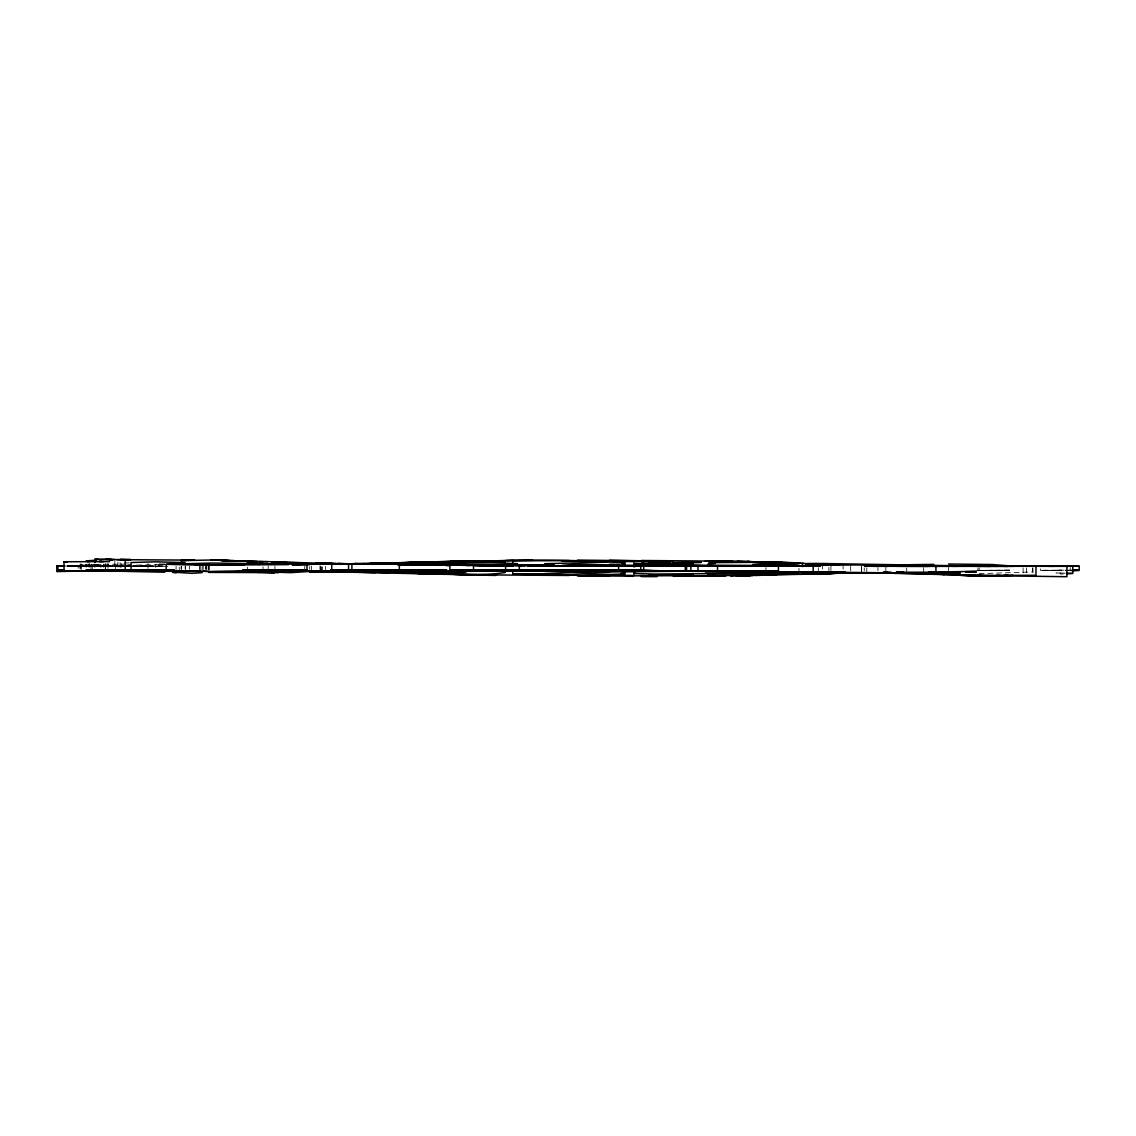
<?xml version="1.0" encoding="UTF-8"?>
<svg xmlns="http://www.w3.org/2000/svg" width="1136" height="1136" viewBox="0 0 1136 1136"><rect width="100%" height="100%" fill="white"/><g stroke="black" fill="none" stroke-linecap="round" stroke-linejoin="round"><path stroke-width="0.75" stroke-dasharray="5 3.75" d="M1060.683 574.205L1063.239 573.992M164.99 564.194L155.746 564.706L155.746 567.432M65.206 566.012L86.535 566.097L66.953 566.126M163.229 564.322L164.464 563.953M129.348 562.76L121.012 563.058L121.012 567.375M91.008 564.677L99.201 564.407L79.932 564.649L79.932 570.272M168.014 564.663L136.107 565.075M977.954 567.943L977.954 570.684L1009.563 570.187L976.25 570.4L979.204 570.428L979.204 567.645M978.479 570.641L1009.563 570.229L1009.563 567.333M980.709 570.613L987.766 570.414M162.988 565.231L133.608 565.927M132.869 566.211L147.041 565.927L127.559 566.282M92.257 570.783L92.257 566.225L88.693 566.282M105.279 570.187L105.279 566.097L95.509 565.984L129.319 565.6M117.377 565.813L131.094 565.558M1070.211 570.655L1040.519 570.428L1040.519 567.702M162.32 566.395L132.699 566.282L139.117 566.268M132.742 566.253L136.036 566.211M976.25 570.457L997.479 570.3M126.295 564.109L91.008 564.45L91.008 570.315M96.631 566.111L115.148 565.856M992.197 570.286L990.478 570.3L1009.563 570.229M67.493 566.012L81.721 566.154M162.604 566.395L67.308 566.197L123.668 566.296L112.776 566.168M125.145 565.969L115.602 566.055L115.602 570.215M115.148 566.324L129.319 566.367L67.308 566.012L129.149 566.282M110.788 566.296L167.887 566.324M83.255 566.324L99.201 566.31L82.232 566.296L109.525 566.296M152.551 566.367L132.869 566.381L164.024 566.339L155.291 566.296M126.621 566.282L99.201 566.324L150.108 566.381M115.148 566.31L118.201 566.296L101.999 566.31M79.35 566.168L67.308 566.012L99.201 566.083M979.076 573.652L1032.567 571.948L1032.567 567.773M81.153 566.154L78.242 566.154L78.242 570.457M118.783 566.296L124.009 566.282M1070.439 570.144L1055.983 570.144L1064.446 570.144M147.041 566.367L148.134 566.367L131.094 566.324L162.988 566.339M82.275 566.268L80.968 566.268L99.201 566.253L95.907 566.253M132.912 566.324L141.56 566.353M67.308 566.069L99.201 566.253L71.17 566.111L83.255 566.225M102.368 566.083L105.279 566.097M162.988 564.038L159.168 563.981L159.168 568.667M83.255 566.14L85.896 566.168M91.093 566.211L92.257 566.225M80.571 564.649L83.255 564.691M1064.815 573.155L1055.983 572.956L1064.56 573.155M127.559 564.18L131.094 564.564M1070.197 567.702L1070.197 570.57M1032.936 567.844L1032.936 574.12M1026.603 567.801L1026.603 573.992M1023.096 567.83L1023.096 573.95M948.546 567.446L948.546 570.854M923.667 567.531L923.667 572.004M906.713 567.986L906.713 573.041M885.839 567.219L885.839 572.175M877.943 567.418L877.943 570.613M866.796 567.688L866.796 572.274M864.24 567.815L864.24 570.854M861.684 566.111L861.684 572.331M861.415 566.963L861.415 572.217M850.665 565.913L850.665 572.161M843.082 566.126L843.082 569.164M830.956 565.969L830.956 570.528M828.925 567.404L828.925 570.868M822.393 566.268L822.393 569.051M818.303 567.773L818.303 572.26M798.949 568.284L798.949 573.155M765.92 567.546L765.92 571.848M325.563 566.466L325.563 569.732M322.624 566.694L322.624 570.201M321.147 566.779L321.147 570.286M320.906 567.063L320.906 570.528M320.792 566.935L320.792 570.187M320.366 566.466L320.366 569.761M319.997 565.898L319.997 570.229M311.562 565.87L311.562 570.215M309.716 566.495L309.716 569.377M304.775 565.827L304.775 570.584M274.926 565.955L274.926 571.209M268.181 565.913L268.181 570.698M263.041 566.736L263.041 570.173M247.421 567.105L247.421 570.371M209.166 566.268L209.166 569.818M208.868 566.282L208.868 569.349M208.172 565.884L208.172 570.13M206.582 566.296L206.582 568.923M206.056 566.779L206.241 570.173M205.545 566.296L205.545 569.292M203.202 566.324L203.202 569.519M202.18 566.282L202.052 570.315M200.035 565.898L200.035 570.13M199.851 566.239L199.851 569.647M189.471 566.324L189.471 569.434M185.395 566.211L185.395 569.548M185.168 565.785L185.168 568.98M181.362 566.253L181.362 569.676M181.107 566.253L181.107 568.923M179.261 567.233L179.261 570.13M176.066 566.339L176.066 569.605M148.035 563.527L148.035 568.511M120.047 562.618L120.047 567.375M117.888 562.135L117.888 568.639M114.835 560.999L114.835 567.333M107.977 563.47L107.977 568.71M105.662 563.655L105.662 568.71M103.546 564.152L103.546 567.262M100.877 564.251L100.877 567.446M94.87 564.109L94.87 567.333M89.133 563.044L89.133 567.503M86.151 564.067L86.151 567.233M81.125 566.14L81.125 571.28M80.954 563.626L80.912 570.513M147.041 566.012L143.25 566.083L147.041 566.012M1055.983 570.286L1041.158 570.286L1055.983 570.286"/><path stroke-width="1.5" d="M479.051 561.638C521.14 559.097 563.712 560.076 605.971 561.638M247.506 561.212L246.54 561.61M623.877 572.927L621.236 573.51M979.175 564.876L977.954 565.188M202.18 572.629L192.012 573.311L172.416 572.132M730.533 561.667L750.669 561.553M287.28 570.613L315.112 571.081L290.56 572.672L237.609 570.883M290.56 570.741L325.563 571.351M247.421 562.235L265.994 561.582L346.537 564.024M777.89 571.124L721.119 570.897L778.444 571.124L778.444 565.629L717.512 565.984L717.512 571.01L758.01 571.11M349.718 564.166L350.754 564.024M86.151 560.886L96.461 560.147M87.429 561.752L89.133 561.553M459.626 574.22L445.781 574.248M715.311 563.47L707.941 564.038M1012.971 575.313L992.197 576.25L960.303 575.214L1066.917 576.719L1066.917 566.197L1040.903 566.282L1048.656 566.253M164.805 572.217L88.693 570.584L103.66 570.684M798.949 573.155L789.378 574.262L760.098 574.589M998.572 575.441L992.197 576.009L1000.177 575.356M430.927 563.172L491.661 562.746L517.519 563.655M554.254 571.28L532.244 570.755M513.202 571.124L426.54 571.422L465.973 572.075L430.927 571.479M750.669 575.455L577.471 576.051M436.167 570.797L403.933 570.741M255.444 571.962L229.344 572.004M385.615 563.896L399.929 563.257M234.002 560.502L221.69 560.559L257.205 561.454M356.022 563.428L351.904 563.768L351.904 570.343L446.476 570.272L403.039 570.315M997.507 575.952L1008.143 575.356L992.197 576.236L952.309 574.532M314.345 564.052L331.755 563.499L331.755 571.323L310.739 571.053M544.698 563.683L610.643 562.079L625.041 562.632L625.041 565.898M791.054 573.155L737.065 573.495L795.484 573.112L784.905 573.197M1066.718 573.808L1072.796 573.495L1072.796 566.239L1060.683 566.225M357.343 563.967L434.08 561.752L386.24 563.172M109.695 559.906L112.535 559.764M887.727 566.296L866.796 566.154L875.799 566.296M751.876 571.365L734.779 571.138M923.667 566.04L990.436 566.296L957.407 565.87M1072.853 570.485L1071.93 570.513L1077.837 570.272L1076.019 570.272M329.539 570.897L323.845 571.096M307.402 564.166L320.792 564.28M402.187 563.2L488.437 560.999L505.364 561.993M394.107 563.641L383.372 564.024M272.583 572.019L242.721 571.763L249.806 571.877M880.57 565.132L933.707 564.379M309.617 564.265L292.307 564.933L309.759 564.649M597.422 575.171L633.902 575.597L633.902 570.201M816.784 573.992L845.141 572.998L814.256 571.962M93.947 570.442L112.279 570.286M375.093 563.896L354.347 564.024L393.326 563.03M867.521 566.168L870.659 566.083M802.328 574.262L832.731 573.353M817.409 573.822L845.141 572.998L804.416 574.191M437.616 561.738L470.02 561.056L398.637 562.916M408.69 563.626L439.391 563.129L402.187 563.811M446.476 562.86L465.973 562.845M762.483 575.086L768.958 574.844L743.455 575.384M443.75 562.902L450.026 562.689L444.716 562.902M116.781 559.65L194.881 560.133L180.709 560.63L210.827 560.02L244.439 561.184L210.827 560.02L226.774 560.261M435.855 561.78L480.571 560.928M335.29 570.826L324.726 571.138L327.537 571.081M1032.936 566.268L1065.667 566.197M414.626 562.874L419.141 562.76M396.876 564.024L434.08 563.314M398.211 564.691L513.813 565.714L475.288 565.501M569.25 575.469L478.611 574.844M816.784 573.723L845.141 573.041M245.887 570.726L210.827 571.436L166.183 570.726L166.183 564.308L244.041 564.961L233.86 565.16M418.133 562.221L430.53 561.922L357.897 564.024M402.187 563.939L437.758 563.797M439.391 563.073L434.08 563.229L438.979 563.058M776.499 574.972L708.907 575.256M194.881 564.535L234.769 565.046M312.414 564.024L327.537 563.598L307.004 564.18L307.004 570.84L308.878 571.01M465.973 561.099L450.026 561.539L478.27 560.886M597.422 561.07L633.902 561.596L633.902 566.907M673.279 576.307L726.018 575.696L705.172 575.853L718.946 575.753M259.249 561.539L267.656 561.709M965.415 571.678L975.639 571.394L932.315 572.019M393.368 564.01L399.971 563.839M189.471 570.982L108.019 570.457M595.193 572.104L673.279 571.309M802.328 566.608L802.328 563.555L817.196 563.413L958.046 565.785M594.114 575.057L605.971 574.759M883.751 572.047L886.918 571.976M1071.93 570.599L1079.2 570.457L1079.2 566.253L1048.23 566.296M103.546 570.371L105.407 570.386M753.509 566.012L759.146 566.026L717.512 565.998L722.652 565.884M455.848 570.528L450.026 570.485L524.946 570.258L514.58 570.286M975.838 565.998L932.315 566.211M737.619 575.668L730.533 575.711L732.862 575.711M800.582 574.319L803.422 574.234L763.491 575.128M882.118 572.658L891.334 572.459L886.577 572.544M747.602 575.526L771.174 575.086L754.773 575.37M883.709 572.927L886.847 572.856M930.668 573.879L889.431 573.112M450.026 570.67L458.021 570.499M948.546 564.024L992.197 564.521L1009.563 565.884M902.609 566.197L857.708 564.947L813.191 565.416L813.191 571.99L867.947 573.254L935.922 572.331L935.922 565.884L880.57 565.941M375.604 564.01L402.187 563.612M278.632 569.789L278.632 572.672L226.774 571.806L232.085 571.877M520.217 574.12L512.776 574.205L512.776 570.868M926.862 566.268L1026.603 566.253M739.664 575.625L753.012 575.384L737.065 575.696L749.831 575.469M226.774 565.274L230.324 565.217M322.454 563.584L341.95 564.01M373.843 564.024L386.24 563.811L366.743 564.024L370.293 563.981M105.818 570.712L65.803 570.925L115.148 570.954L93.876 570.613M733.529 561.425L753.012 561.851L731.825 561.468M381.327 570.329L348.567 570.215L348.567 564.123L355.227 563.811M283.531 572.004L265.455 572.033M722.439 565.884L755.937 565.714M759.757 565.657L737.065 565.941M524.392 570.272L450.026 570.329L549.37 570.329L546.473 570.315M844.176 572.516L823.458 572.53M903.617 571.962L896.332 572.09L960.303 573.027L939.046 571.99M170.414 564.336L224.587 565.245M504.952 560.63L532.67 560.289M529.759 565.813L602.009 566.182L527.587 565.799L657.332 566.14L577.301 565.998M267.642 570.599L288.842 570.315M343.711 571.309L309.716 572.274M717.512 566.168L707.529 566.239L760.169 566.253L752.103 566.154L754.474 566.182M770.251 566.182L820.334 566.268L816.557 566.211M935.453 565.884L864.624 565.927L869.367 565.955M705.172 576.037L724.626 575.739M100.877 559.452L125.23 559.707L125.23 570.556L91.008 570.329L173.623 570.244L160.375 570.457M506.727 560.616L513.813 560.502M355.611 563.442L386.24 563.314M66.513 570.925L67.308 570.911M471.284 565.16L426.241 564.351L513.813 564.762M544.201 565.799L614.789 566.111L609.805 566.126M434.08 570.797L428.627 570.783L449.927 570.84L449.927 565.117L410.508 564.493L465.973 565.103L399.361 564.265L434.08 564.336M577.471 560.076L673.279 561.269L609.492 560.261M103.475 570.201L105.279 570.187M92.257 570.783L56.8 571.593L56.8 565.927L64.212 565.984M408.662 570.755L413.788 570.67M434.08 570.542L446.476 570.386L330.477 570.244M497.866 565.586L473.513 565.472L473.513 570.528L505.605 570.513L505.605 565.543L462.409 565.345M938.492 566.097L986.886 566.296M894.259 566.296L1013.468 566.296L948.106 565.984M976.25 565.884L943.306 565.941M844.02 572.175L789.662 571.976M630.608 575.64L625.439 575.696L632.695 575.64M912.464 572.856L848.677 573.197M121.012 570.258L124.775 570.244M90.681 570.812L64.014 570.968L64.014 561.752L109.525 561.624M117.888 570.599L121.566 570.556L102.396 570.542M631.602 566.225L634.442 566.197M247.506 570.158L245.49 570.144L306.507 570.386L282.168 570.215L306.507 570.229L291.185 570.3M765.92 571.664L697.973 570.854L697.973 566.253L701.508 566.211M306.507 570.4L242.721 570.641L260.144 570.627M763.591 566.239L820.334 566.253L721.119 566.268L769.924 565.799M479.719 570.599L481.92 570.584L480.627 570.599M899.755 566.296L939.046 566.296M533.267 565.7L561.653 565.884L519.351 565.629L519.351 570.386L625.439 570.4M956.895 566.296L952.309 566.282L992.197 565.927M64.44 566.055L57.908 566.126L57.908 570.371L64.44 570.428M385.885 563.953L377.223 564.024L390.06 564.152M83.255 570.741L129.149 570.158L125.897 570.173M148.035 570.173L133.608 570.272M87.429 570.513L114.835 570.499M122.333 570.272L173.623 570.357M157.279 570.471L162.988 570.428L117.377 570.258M149.909 570.542L151.315 570.528M249.338 570.229L242.721 570.229L273.634 570.513M300.529 570.173L250.942 570.698M717.043 566.239L765.92 566.126L698.143 566.239M338.826 570.513L346.054 570.542L331.314 570.244L368.007 570.315M370.293 563.584L410.636 564.251L399.361 564.138L399.361 570.286L446.562 570.655M933.934 566.296L989.655 566.268M481.92 570.414L545.706 570.883L467.024 570.513M524.136 570.371L566.722 570.343M1048.145 566.296L1054.634 566.239M1025.68 566.296L1071.418 566.253L1040.036 566.211M845.141 572.473L769.257 571.877M628.464 566.239L640.69 566.168L640.69 570.513M119.919 570.215L86.805 570.428L173.041 570.258M640.69 566.168L631.687 566.182M106.784 570.457L173.623 570.215L118.882 570.386M753.012 565.898L768.958 565.799M863.701 565.089L879.463 565.146M124.747 570.542L173.623 570.215L94.87 570.556M109.525 570.684L95.694 570.542M242.721 570.386L274.614 570.797L242.721 570.244L263.382 570.627L242.721 570.442L258.667 570.584M280.521 570.3L306.507 570.173L247.421 570.371M816.784 566.253L820.334 566.253L766.047 566.168M990.209 565.856L921.324 566.296M398.424 570.244L366.971 570.173M986.204 566.296L989.357 566.268M399.361 570.258L402.187 570.244L386.24 570.187L390.244 570.201M955.532 566.296L975.441 566.168M1049.849 566.296L1079.2 566.253M513.813 570.4L493.762 570.371M577.599 570.613L593.546 570.712L560.928 570.343L614.789 570.4M683.645 566.239L685.264 566.225L685.264 570.996L577.599 570.357M717.512 565.969L721.119 565.955M777.521 566.14L774.283 566.154L814.64 566.282M86.137 570.258L124.321 570.173M99.684 570.343L109.17 570.286M127.559 570.173L147.041 570.329L105.605 570.613M894.756 566.296L864.624 566.253L866.03 566.31M133.821 570.272L173.694 570.173L86.549 570.485M170.783 570.258L174.049 570.244M103.93 570.371L86.805 570.229L147.495 570.158L86.208 570.13M979.672 566.296L1008.143 566.268L960.303 566.154L999.282 566.296M112.535 570.4L113.43 570.386M132.017 570.343L130.938 570.258M258.014 570.329L260.925 570.13M268.522 570.371L274.614 570.343L259.249 570.116L306.507 570.215L292.307 570.244M117.888 570.258L86.407 570.414L173.226 570.67M242.962 570.258L274.614 570.244L264.29 570.187M286.13 570.286L291.512 570.244M370.293 570.613L331.314 570.187L345.955 570.187L340.289 570.201M985.508 566.282L998.274 566.296M375.931 570.272L368.646 570.315M438.084 570.528L447.399 570.471M462.409 570.513L450.026 570.513L500.365 570.343M465.973 570.499L473.414 570.471M507.096 570.329L521.736 570.329M597.962 570.428L591.97 570.4M677.141 571.181L680.507 571.167M749.774 571.408L764.343 571.522L593.546 570.329L600.291 570.329M562.263 570.698L569.335 571.933L609.492 572.274M64.553 561.766L67.308 561.752L64.014 561.752M635.081 564.393L673.279 565.543L664.418 565.274M476.509 565.217L513.728 565.373M620.327 566.197L618.609 566.197L618.609 570.371M743.966 566.111L747.502 566.111M727.764 566.225L784.905 566.239L780.304 566.154M874.464 566.296L878.213 566.296M879.179 566.282L910.092 565.955L880.57 566.111L885.597 566.012M942.852 566.253L949.682 566.296L944.357 566.253M909.78 566.296L928.41 566.268L918.499 566.197M1056.508 566.253L1067.812 566.296M135.681 570.201L173.623 570.201L144.016 570.3M141.688 570.485L162.988 570.428M152.707 570.726L173.425 570.67M252.945 570.158L257.673 570.144M200.674 570.897L194.881 570.854M173.78 570.698L166.424 570.726M350.612 570.215L338.4 570.258L401.576 570.769M352.643 570.343L355.227 570.329L353.637 570.272M364.5 570.187L331.783 570.187M395.939 570.783L331.272 570.144M561.653 570.442L450.026 570.315L548.773 570.613M465.973 570.357L497.866 570.3M499.939 570.3L506.329 570.286M578.068 570.357L593.319 570.315M320.366 571.422L325.038 571.451M609.805 570.4L592.282 570.4M638.304 570.513L636.401 570.513M705.016 570.925L738.769 571.195M702.488 571.01L752.174 571.536L690.887 571.067L768.958 571.096M1071.93 570.286L1077.766 570.272M577.599 572.146L583.876 572.132M764.301 571.777L818.303 572.26M480.244 575.185L496.091 575.341M450.026 564.663L414.257 564.265L524.946 565.671M488.494 564.961L513.813 564.961L501.558 564.933M481.92 565.458L497.866 565.685L465.973 564.99L513.813 565.345L479.719 565.529M478.37 565.231L543.164 565.345M545.706 565.728L546.473 565.742L533.253 565.529L548.773 565.345L465.973 564.791M768.958 565.742L776.925 565.728L774.596 565.742M621.179 566.239L638.304 566.168M683.176 566.211L657.332 566.168M715.027 566.197L697.973 566.253M766.757 566.197L764.982 566.197M871.71 566.296L888.267 566.282M888.295 566.111L896.517 566.083M963.356 565.856L965.373 565.842M898.292 566.296L930.668 566.296M1001.057 566.296L1024.09 566.268L994.341 566.268M1004.721 566.296L1008.143 566.296L997.01 566.268M1049.352 566.296L1066.931 566.211M135.454 570.286L131.094 570.3L173.623 570.201L155.746 570.173M117.533 570.3L173.978 570.13M258.667 570.201L290.56 570.187L258.667 570.201L274.614 570.272L266.69 570.343M245.163 570.286L306.507 570.173L304.547 570.201M330.406 570.499L402.187 570.3L393.226 570.215M445.113 570.315L418.133 570.3L446.476 570.371M527.587 570.258L547.623 570.315M606.368 570.386L609.492 570.386M437.758 570.797L404.771 570.741M448.72 570.783L450.026 570.769M597.877 570.442L625.439 570.57L614.278 570.371M513.813 571.096L517.519 571.096M684.937 571.152L593.546 570.329M712.158 571.195L721.119 571.181M698.668 571.266L625.652 570.414L685.264 570.996M884.305 572.189L885.611 572.26M577.599 560.843L561.653 560.829L587.241 560.886M705.172 561.184L732.834 561.269L641.386 560.488M537.371 565.401L529.759 565.345L542.426 565.345L529.759 565.33L547.978 565.33M684.355 565.799L673.279 565.643L700.301 565.87M621.42 566.197L625.439 566.197L605.786 566.111M690.887 571.181L690.887 566.154L721.459 566.239M820.107 566.211L796.421 566.14M880.13 566.197L864.624 566.197L880.57 566.268M130.399 570.201L99.201 570.329L144.57 570.158M291.64 570.187L298.101 570.215M89.162 570.13L98.747 570.13M246.54 570.158L257.205 570.244M306.507 570.215L263.41 570.13L290.56 570.244M343.015 570.187L357.641 570.215M386.978 570.315L382.718 570.3M605.786 570.442L608.456 570.442M99.201 570.712L109.681 570.386M639.199 570.542L643.672 570.513L643.672 566.197L640.051 566.168M100.877 570.641L115.148 570.613L108.942 570.613M430.686 573.879L418.133 573.581L445.369 574.319L290.56 570.897L313.28 571.053M705.016 566.211L686.57 566.055L686.57 571.167L691.824 571.181M834.023 572.629L843.494 572.615M781 572.828L654.861 574.063L634.91 573.609L634.91 570.173M641.386 575.682L640.619 575.682L657.332 575.682L650.9 575.682M657.332 576.421L641.386 576.421L657.332 576.463M708.907 562.675L753.012 562.363L798.949 565.032M315.865 562.987L345.486 564.038M308.367 564.351L210.827 563.044L166.665 564.308M514.778 564.762L554.254 564.833M901.799 565.813L928.069 566.296L915.517 566.168M908.544 566.197L895.977 566.296M960.303 566.211L974.546 566.239M698.668 566.069L625.439 565.813L695.516 566.097M971.891 566.282L985.153 566.268L950.988 565.884M690.887 566.225L752.543 566.154M787.788 566.268L814.185 566.211M450.026 570.371L481.92 570.3M710.923 570.812L707.529 570.812L717.199 570.925M778.444 571.124L762.426 571.096M299.62 570.528L256.892 570.3L258.667 570.315M137.47 570.542L131.109 570.528L147.041 570.3L123.639 570.215L130.654 570.258M131.094 570.599L131.023 562.533L155.135 561.823L185.168 562.576M1012.006 566.055L1012.716 566.055M1019.191 566.069L1035.989 566.211L1035.989 575.285L976.25 575.441L884.12 573.013M397.671 564.194L407.057 564.265M871.071 566.083L876.154 566.097M659.803 565.827L575.569 564.237L562.263 565.345M689.225 565.87L721.119 566.026L689.225 565.842L705.172 566.14M793.965 565.785L820.291 565.842M687.181 565.998L673.279 565.941L753.012 566.197M465.973 565.444L470.077 565.458M636.259 566.168L600.404 566.012M609.492 566.154L685.264 566.225M575.796 570.428L547.822 570.286M625.439 570.499L611.395 570.442M349.718 570.201L388.867 570.741M657.332 571.124L689.225 571.181L687.11 571.167M383.045 570.343L354.347 570.272L365.579 570.826M147.041 570.173L150.108 570.173L147.041 570.173L147.865 570.158M331.797 570.57L339.181 570.513M364.145 570.513L385.885 570.755L354.347 570.513M832.731 571.976L845.141 572.004M304.775 570.584L290.56 570.457L292.08 570.471M389.818 572.714L365.224 572.004M480.571 575.214L434.08 573.992M94.87 562.505L94.87 559.281L114.835 559.494M105.676 559.338L111.669 559.366M94.87 559.281L99.201 559.31M997.522 566.296L970.527 566.083M351.01 564.024L322.624 563.2M903.674 566.069L912.464 566.14M328.673 563.683L347.375 564.052M908.928 566.296L896.517 566.225L926.564 566.296M721.119 566.154L737.065 566.239M397.444 564.748L418.133 564.791L404.771 564.138M619.631 570.442L650.616 570.67L641.386 570.613M740.303 570.954L741.098 570.954L721.119 570.84L725.734 570.982M642.933 570.57L657.332 570.641M721.119 570.939L768.958 571.55L753.012 571.067M497.866 570.528L513.429 570.613M529.759 570.726L514.778 570.613L523.71 570.698M372.793 570.329L370.293 570.315L386.24 570.712M404.089 570.286L411.843 570.414M63.673 570.4L57.979 570.371L64.198 570.414M755.596 562.363L774.44 562.916M120.047 559.537L131.094 559.608L120.515 559.452M235.734 560.815L242.209 561.042M1003.159 566.268L1006.482 566.296M888.48 566.296L868.287 566.154M318.151 563.286L320.366 563.3M705.172 565.927L716.617 565.998M736.242 566.111L737.065 566.111M382.69 564.223L400.582 564.223M497.866 565.359L511.967 565.458M521.694 565.572L515.503 565.501M644.779 566.182L647.449 566.197M616.692 570.414L662.842 570.939M513.813 570.599L545.706 570.599M115.148 570.173L117.647 570.187M159.168 570.215L164.464 570.244M274.614 570.584L242.721 570.641L274.614 570.57M134.247 570.613L147.041 570.684M487.017 575.285L496.318 575.341M609.492 576.264L580.212 576.108M721.119 561.17L728.403 561.241M927.161 566.055L935.169 566.04L927.771 566.055M666.69 566.126L676.346 566.211M529.759 565.33L540.14 565.416M56.8 565.927L58.007 565.941M269.218 570.229L274.614 570.272M1070.197 566.268L1072.554 566.296M995.335 566.296L973.41 566.097L990.436 566.296L976.25 566.14M403.039 564.052L416.671 564.18M402.187 564.28L434.08 564.478M108.928 570.215L99.201 570.13L116.894 570.229L115.602 570.215M86.293 570.286L89.148 570.315M901.104 565.416L928.41 565.629L880.57 564.791M753.012 564.436L789.236 565.018L768.958 564.635M609.492 564.251L619.574 564.365M322.454 563.328L347.261 564.038M545.706 565.487L549.37 565.529M591.97 566.012L593.546 566.026M634.442 570.442L636.203 570.471M625.922 570.414L634.3 570.513M271.916 562.235L306.507 562.888M465.973 565.046L481.92 565.274M335.773 563.91L343.711 564.038M361.433 564.024L354.347 563.925L418.133 564.436M746.877 571.294L751.691 571.365M768.958 571.834L803.038 572.26L764.982 571.72L784.493 572.146M828.925 572.587L832.731 572.643L815.662 572.26L816.784 572.388M976.25 575.597L936.391 574.191M535.241 570.272L544.201 570.371M239.185 571.976L242.721 572.033M754.219 571.635L745.046 571.351M673.279 570.797L678.661 570.883M404.842 571.891C437.743 570.144 473.911 577.699 505.364 572.459M593.929 575.072L513.813 574.191L545.706 573.879L521.722 574.092M435.131 573.112L441.748 573.226M226.859 560.517L230.466 560.644M317.143 563.868L320.679 563.939M338.4 563.967L341.695 564.024M322.013 571.167L338.4 571.436L333.302 570.783M747.587 561.553L748.993 561.582L737.292 561.283M760.098 562.008L803.422 563.144M965.628 571.919L976.25 572.132L972.714 571.962M403.933 563.598L413.788 564.138M394.291 570.215L402.187 570.371M760.098 561.809L789.648 562.945L784.905 562.689M970.939 575.057L960.303 574.816L970.513 575.228M437.616 573.098L442.941 573.211M375.093 572.686L322.454 571.195M470.162 574.93L418.133 572.984L476.012 575.1L472.661 575.001M569.25 560.588L512.776 560.872L512.776 564.209M1066.278 573.183L1071.418 573.311M329.696 571.536L338.4 571.735M800.34 562.931L768.958 562.079L794.391 562.789M363.392 563.499L364.216 563.527M339.025 563.768L335.205 563.683L349.036 564.038M569.335 571.933L575.569 572.104M432.56 571.55L434.08 571.593M402.187 572.232L418.133 572.629L391.38 571.706M274.614 562.462L296.553 562.902M406.234 573.112L419.141 573.424M86.904 570.414L89.133 570.471M737.065 571.28L753.012 571.735M883.993 572.998L896.517 573.353L891.206 573.112M245.49 560.957L263.041 561.596M715.311 574.873L707.941 574.447M442.898 574.163L428.315 573.155M258.667 572.161L274.614 572.615L208.868 572.416M660.868 565.16L641.386 564.379M338.4 563.697L340.303 563.768M321.147 563.286L316.206 563.101M316.461 563.527L320.963 563.669M181.362 571.38L199.851 571.337M976.25 575.881L960.303 575.313L979.914 575.853M315.978 563.215L320.835 563.385L316.106 563.215M747.502 561.468L778.487 562.916M657.332 562.164L670.538 562.661L641.386 561.553L643.998 561.653M839.433 565.146L805.523 564.095L832.731 565.174M400.823 572.189L368.66 570.812L396.876 571.763M977.755 575.412L992.197 576.25L979.445 575.356M274.614 562.292L283.006 562.675M817.608 572.075L864.624 573.282L896.517 572.856L818.048 572.09M965.628 571.621L969.164 571.791M923.667 573.467L931.605 573.865M816.784 572.033L832.731 572.785L823.401 572.274M813.362 572.033L816.784 572.203M884.12 572.416L896.517 573.013L885.129 572.501M271.646 561.894L289.027 562.86M285.775 562.931L274.614 562.093L288.785 562.845M274.614 562.093L290.56 562.931M203.202 571.124L209.166 571.593M103.66 561.624L99.201 561.369L101.558 561.511M338.4 563.257L350.499 563.996M544.698 571.436L609.492 574.475L625.041 574.063L625.041 570.797M931.605 573.467L924.335 573.126L932.67 573.808M176.066 572.856L172.658 572.459M781 565.487L705.172 565.231L636.174 563.271L634.91 563.3L634.91 566.736M483.198 574.83L481.92 574.646M623.877 563.967L621.236 563.357M693.059 563.768L649.153 562.803M693.059 574.532L689.225 575.285L649.153 574.958M265.185 572.146L258.667 572.317L265.185 572.146M410.21 563.57L408.974 563.641L418.133 563.527L410.21 563.57M402.187 562.675L396.876 562.888L402.187 562.675M252.689 564.521L226.774 564.649L288.842 564.45L252.689 564.521M481.92 561.993L450.026 562.576L481.92 561.993M753.012 574.063L737.065 574.532L768.958 573.95L753.012 574.063M724.626 561.582L721.119 561.638L724.626 561.582M701.239 562.405L673.279 562.647L701.239 562.405M832.731 572.445L831.197 572.459L832.731 572.445M736.81 575.583L735.972 575.597L736.81 575.583M784.905 565.984L768.958 566.197L784.905 565.984M274.614 572.061L273.762 572.061L274.614 572.09M813.049 572.203L799.034 572.061L813.049 572.203M259.505 564.393L258.667 564.393L259.505 564.393M465.973 570.627L457.439 570.67L465.973 570.627M960.303 572.132L955.12 572.161L960.303 572.161M935.922 572.288L928.41 572.331L935.922 572.317M354.347 563.783L352.643 563.783L354.347 563.783M243.757 570.173L242.721 570.187L243.757 570.173M737.065 571.55L705.172 571.564L737.065 571.55M574.12 565.501L572.104 565.501L609.492 565.998L574.12 565.501M992.197 566.268L976.25 566.282L992.197 566.268M185.906 564.521L185.906 564.521M449.927 565.43L446.065 565.416L449.927 565.43M162.988 570.229L161.426 570.229L162.988 570.244M546.97 571.025L545.706 571.01L546.97 571.025M329.539 564.024L322.454 563.967L329.539 564.024M947.864 565.771L944.357 565.728L949.469 565.813L947.864 565.771M412.695 571.252L402.187 571.11L418.133 571.351L412.695 571.252M854.002 573.027L848.677 572.927L854.002 573.041M864.624 573.24L857.538 573.098L864.624 573.254M320.679 563.712L317.143 563.612L320.679 563.697M896.517 573.211L892.981 573.126L896.517 573.211M470.02 574.788L465.973 574.674L477.773 575.029L470.02 574.788M561.653 574.347L545.706 573.765L577.599 574.972L561.653 574.347M944.357 574.433L941.02 574.248L944.357 574.433"/></g></svg>
